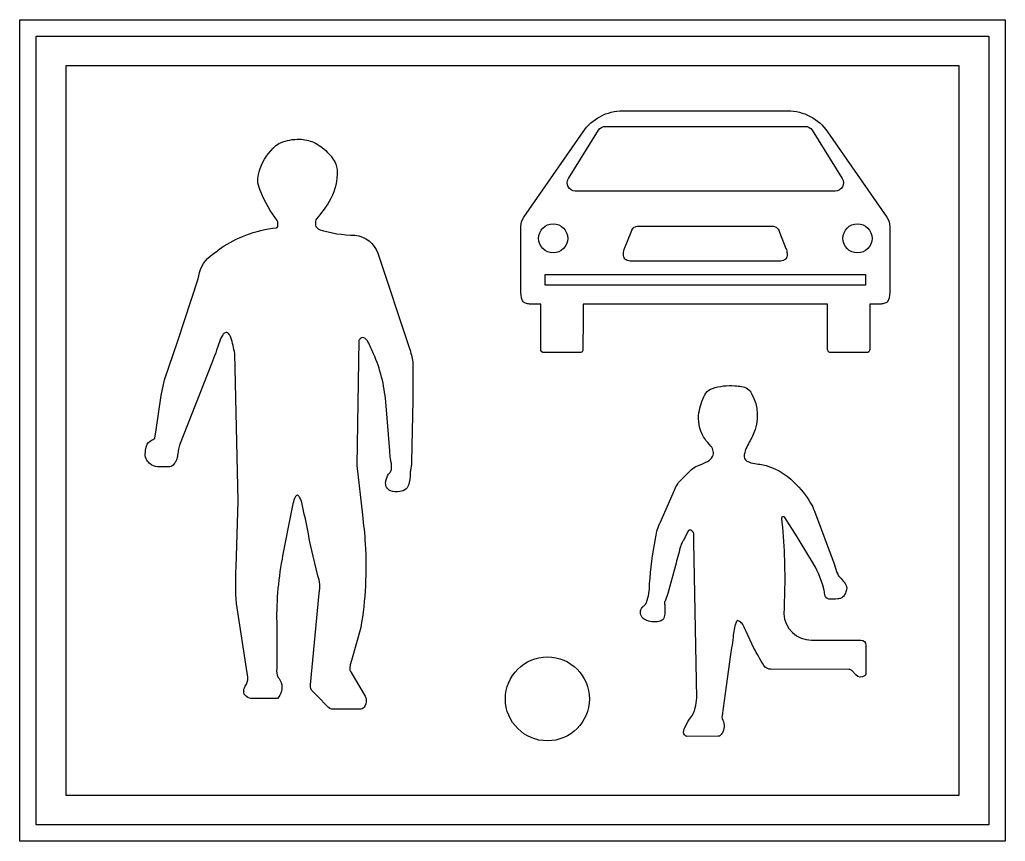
# Model space of a CAD drawing. Extents: x 106 to 1506, y 213 to 713.
# Drawn here: x 906 to 1506, y 213 to 713 of the extents above; entities that cross this region are included whole.
import ezdxf

# ---------------------------------------------------------------- set-up
doc = ezdxf.new("R2010")
doc.units = 0
doc.header["$MEASUREMENT"] = 0

msp = doc.modelspace()

# ---------------------------------------------------------------- linework, layer by layer
for points in [[(905.895, 212.847), (905.895, 712.847), (1505.9, 712.847), (1505.9, 212.847)], [(915.895, 222.847), (915.895, 702.847), (1495.9, 702.847), (1495.9, 222.847)], [(1052.41, 684.847), (933.895, 684.847), (933.895, 240.847), (1058.47, 240.847), (1099.18, 240.847), (1477.9, 240.847), (1477.9, 684.847), (1091.54, 684.847)], [(1323.28, 557.774), (1420.85, 557.774), (1420.85, 551.224), (1323.28, 551.222), (1225.72, 551.22), (1225.72, 557.777)]]:
    msp.add_lwpolyline(points, close=True)
for points in [[(1323.28, 657.414), (1354.2, 657.441), (1368.67, 657.413), (1373.43, 657.395, -0.247875), (1397.72, 644.621), (1433.79, 592.581, -0.152249), (1435.57, 586.9), (1435.57, 550.4, -0.0520561), (1435.15, 543.542, -0.0999492), (1434.24, 541.398, -0.152906), (1432.63, 540.339, -0.0258792), (1430.24, 539.744, -0.0068627), (1429.97, 539.744), (1423.47, 539.744), (1423.47, 512.232, -0.41398), (1421.47, 510.234), (1419.72, 510.235), (1419.11, 510.235), (1399.73, 510.236, -0.413287), (1397.73, 512.232), (1397.7, 530.587), (1397.69, 539.744), (1323.27, 539.744), (1248.85, 539.744), (1248.84, 530.587), (1248.81, 512.232, -0.413287), (1246.82, 510.236), (1227.43, 510.235), (1226.82, 510.235), (1225.07, 510.234, -0.41398), (1223.07, 512.232), (1223.07, 539.744), (1216.57, 539.744, -0.0068627), (1216.3, 539.744, -0.0258792), (1213.91, 540.339, -0.152906), (1212.31, 541.398, -0.0999492), (1211.39, 543.542, -0.0520561), (1210.97, 550.4), (1210.97, 586.9, -0.152249), (1212.75, 592.581), (1248.82, 644.621, -0.247875), (1273.11, 657.395), (1277.87, 657.413), (1292.35, 657.441)], [(1323.28, 647.944), (1384.09, 647.944, -0.258323), (1388.32, 645.594), (1406.64, 616.232, -0.588266), (1402.4, 608.588), (1323.27, 608.588), (1244.14, 608.588, -0.588266), (1239.9, 616.232), (1258.22, 645.594, -0.258323), (1262.46, 647.944)], [(1047.65, 299.662, -0.221112), (1044.05, 300.869, -0.130246), (1042.33, 303.34, -0.172981), (1043.12, 307.17, 0.19713), (1044.69, 312.67), (1044.68, 312.821), (1037.88, 357.619, -0.036382), (1037.69, 379.667), (1038.8, 419.747), (1036.8, 509.615, 0.0373373), (1034.4, 519.495, 0.109924), (1033, 521.895, 0.307207), (1031, 522.345, 0.134078), (1029.5, 521.026, 0.0845675), (1027.5, 516.865, -0.0237169), (1022.56, 503.381), (1003.25, 453.956, 0.0439915), (1002.46, 450.54, 0.0064729), (1001.88, 447.057, -0.117497), (1001, 444.247, -0.0519657), (999.775, 442.439, -0.236658), (997.255, 440.818), (989.845, 440.827, -0.185426), (985.325, 442.557, -0.08867), (983.287, 444.871, -0.192389), (982.35, 448.504, -0.0440956), (982.686, 451.957, -0.208615), (985.38, 456.382, -0.0802907), (987.665, 457.71, 0.109223), (988.128, 458.222), (988.888, 463.211), (992.105, 484.129), (994.095, 493.716), (1002.2, 517.506), (1014.57, 555.076, -0.19115), (1021.75, 568.991, 0.0054865), (1028.59, 573.953, -0.0663507), (1043.53, 581.759, -0.0611046), (1062.22, 586.251, 0.33283), (1063, 586.936), (1063, 589.929, 0.152054), (1062.63, 590.6, -0.0684808), (1052.7, 608.066, -0.0500101), (1050.9, 613.637, -0.10726), (1051.3, 618.666, -0.0063978), (1051.7, 620.246, -0.134293), (1060.2, 634.657, -0.020742), (1061.1, 635.546, -0.0930791), (1064.68, 637.979, -0.0983647), (1076.3, 640.145, -0.0945542), (1084.8, 638.257, -0.0948356), (1093.1, 632.237, -0.103789), (1098.4, 624.847, -0.101089), (1099.2, 618.637, -0.121024), (1094.3, 602.226, -0.0426373), (1086.57, 591.673, 0.195843), (1086, 590.171), (1086, 587.824, 0.201254), (1086.72, 586.386, 0.0071182), (1086.8, 586.306, 0.0693643), (1088.29, 585.089, 0.0698997), (1109.96, 581.681, -0.297392), (1123.9, 570.726), (1143.2, 512.655, -0.026323), (1145.25, 504.697), (1145.25, 504.565), (1145.15, 481.064), (1144.42, 444.255, -0.0658214), (1144.06, 440.014, 0.0352391), (1143.67, 437.757, 0.0871275), (1143.51, 436.31, -0.0852747), (1142.85, 430.353, -0.0801877), (1141.2, 427.315, -0.153682), (1137.23, 425.654, -0.123218), (1131.56, 426.169, -0.358914), (1128.78, 431.715, -0.038707), (1128.98, 432.741, -0.152461), (1131.35, 437.241, 0.132524), (1132.14, 439.092, 0.0129899), (1132.3, 440.728, 0.0597239), (1132.1, 443.377), (1131.67, 445.545, -0.0206306), (1131.17, 450.444), (1128.7, 480.355, 0.0829898), (1121.3, 509.595, 0.0313325), (1117.9, 516.785, 0.0895222), (1116.1, 518.955, 0.17952), (1114.6, 519.455, 0.141595), (1113.6, 519.026, 0.101343), (1112.4, 517.605), (1111.1, 441.517), (1114.51, 411.499, -0.0165137), (1116.22, 393.915, -0.0576866), (1113.54, 342.88), (1107.87, 322.839), (1107.11, 320.162), (1107.02, 319.826, 0.191856), (1107.3, 316.124), (1107.41, 315.943), (1109.72, 312.094), (1116.2, 301.257, -0.115826), (1116.82, 298.773, -0.134259), (1115.63, 294.497, -0.250913), (1112.79, 293.206), (1096.83, 293.177, -0.195536), (1093.04, 295.003), (1087.54, 300.795), (1084.3, 304.037, -0.223249), (1082.9, 308.037), (1088.14, 363.946, 0.148785), (1087.31, 374.421), (1082.8, 394.047, 0.004657), (1077.9, 417.987, 0.0550166), (1076.3, 422.267, 0.0821278), (1075.5, 423.207), (1075.1, 423.437, 0.252661), (1074.4, 423.337), (1074, 422.967, 0.0737247), (1073.2, 421.497, 0.0464317), (1072, 417.197, 0.0079448), (1065.6, 384.497, 0.0550176), (1062.4, 343.657), (1062.4, 318.02, 0.157379), (1063.23, 312.614, -0.0314914), (1065.15, 309.412, -0.25856), (1062.76, 299.705)], [(1239.5, 579.793, -1), (1221.78, 579.793, -1)], [(1407.04, 579.793, -1), (1424.76, 579.793, -1)], [(1323.28, 587.285), (1363.85, 587.285, -0.0436628), (1365.8, 586.85, -0.202647), (1368, 584.79, -0.014129), (1368.47, 583.642), (1372.38, 573.633, -0.0449245), (1373.12, 570.735, -0.151857), (1372.66, 567.84, -0.188865), (1370.81, 566.393, -0.0256337), (1369.01, 565.992), (1323.27, 565.992), (1277.53, 565.992, -0.0256337), (1275.73, 566.393, -0.188865), (1273.88, 567.84, -0.151857), (1273.43, 570.735, -0.0449245), (1274.16, 573.633), (1278.07, 583.642, -0.014129), (1278.54, 584.79, -0.202647), (1280.74, 586.85, -0.0436628), (1282.69, 587.285)], [(1352.49, 460.437, -0.0060777), (1348.49, 452.797, 0.0609516), (1346.99, 448.097, 0.339555), (1348.6, 444.237, 0.101328), (1353.4, 442.727, -0.0046229), (1357.4, 442.137, -0.157471), (1377.4, 431.157, -0.0761101), (1387.4, 418.677, -0.0389573), (1389.69, 413.817), (1401.69, 381.757), (1403.4, 376.497, 0.110012), (1405.9, 372.697, -0.0421609), (1408.49, 369.657, -0.265331), (1408.9, 364.597, -0.0779346), (1407.39, 361.847, -0.176845), (1404.99, 360.527, -0.008691), (1403.87, 360.363, -0.060311), (1398.47, 360.207, -0.361751), (1396.05, 363.124, -0.0268118), (1395.8, 364.607, 0.0124915), (1395.4, 366.427, 0.0750064), (1387.99, 383.777), (1381.72, 394.043), (1379.17, 398.215), (1371.71, 409.995, 0.680793), (1369.68, 409.393), (1369.89, 406.786, -0.0343366), (1371.41, 361.08, -0.0049876), (1371.1, 351.328, 0.402157), (1387.9, 335.277), (1417.99, 335.217, -0.413101), (1420.99, 332.217), (1420.99, 314.89, -0.145086), (1420.81, 314.045, -0.12405), (1420.29, 313.506, -0.400212), (1414.98, 314.157), (1412.6, 316.517, 0.198197), (1410.6, 317.427), (1363.19, 317.507, -0.26111), (1358.9, 319.907, -0.0106227), (1352.8, 330.477), (1348.08, 340.435, 0.0143746), (1346.53, 343.968, 0.0372135), (1346.15, 344.7, 0.14), (1343.98, 346.724, 0.0266411), (1343.34, 347.036, 0.0203869), (1342.95, 347.154, 0.0887834), (1342.6, 347.067, 0.149271), (1342.23, 346.667, 0.0076689), (1341.97, 346.038, 0.0837672), (1340.27, 337.169, -0.0183756), (1339.23, 330.643), (1338.54, 326.446), (1335.89, 307.283), (1333.46, 289.348, 0.157956), (1333.5, 287.608, -0.236195), (1333.93, 279.44, -0.0742874), (1332.58, 277.433, -0.231888), (1331.14, 276.742), (1312.1, 276.709, -0.100418), (1311.65, 276.787, -0.0768537), (1311.01, 277.135, -0.288395), (1310.1, 279.516, -0.139713), (1310.7, 281.666, -0.0423434), (1313.75, 287.252, 0.0141045), (1315.95, 290.474, 0.0814773), (1317.19, 294.047, 0.0098972), (1318.08, 300.092), (1316.39, 394.832), (1316.37, 396.204, 0.008335), (1316.3, 399.949, 0.128772), (1315.55, 401.405, 0.159349), (1314.56, 402.192, 0.36687), (1312.65, 401.478, -0.0289776), (1309.75, 395.798), (1309.61, 395.542, 0.0568606), (1307.97, 391.619, -0.004888), (1305.1, 380.729), (1300.46, 363.578), (1298.76, 359.08, 0.21129), (1298.56, 356.653, -0.0717796), (1298.33, 349.35, -0.268574), (1296.37, 346.995, -0.0250979), (1294.92, 346.634, -0.177124), (1286.8, 347.554, -0.199083), (1284.36, 349.816, -0.360245), (1285.43, 355.803, -0.0053572), (1285.51, 355.871, -0.0421536), (1286.19, 356.339, 0.0120643), (1286.9, 357.077, 0.0779975), (1287.49, 358.147, 0.0774557), (1289.4, 369.447, -0.0370929), (1292.98, 396.885, -0.0795724), (1295.46, 406.041, -0.0096989), (1295.79, 406.693), (1303.68, 424.647, -0.0865496), (1307.69, 431.99), (1314.8, 439.117, -0.0963038), (1318.49, 441.337, 0.0233803), (1324.69, 444.057, 0.141852), (1327.69, 446.987, 0.299272), (1326.69, 453.347), (1324.8, 455.447, -0.0329449), (1323.3, 457.337, -0.172488), (1319.19, 472.066, -0.0829637), (1322.4, 483.236, -0.0721024), (1323.6, 485.556, -0.192473), (1327.69, 488.486, -0.0974549), (1341.19, 490.086, -0.023152), (1345.3, 489.596, -0.242763), (1351.49, 485.346, -0.236974)], [(1201.6, 299.507, -1), (1252.69, 299.507, -1)]]:
    msp.add_lwpolyline(points, format="xyb", close=True)

doc.saveas('drawing.dxf')
